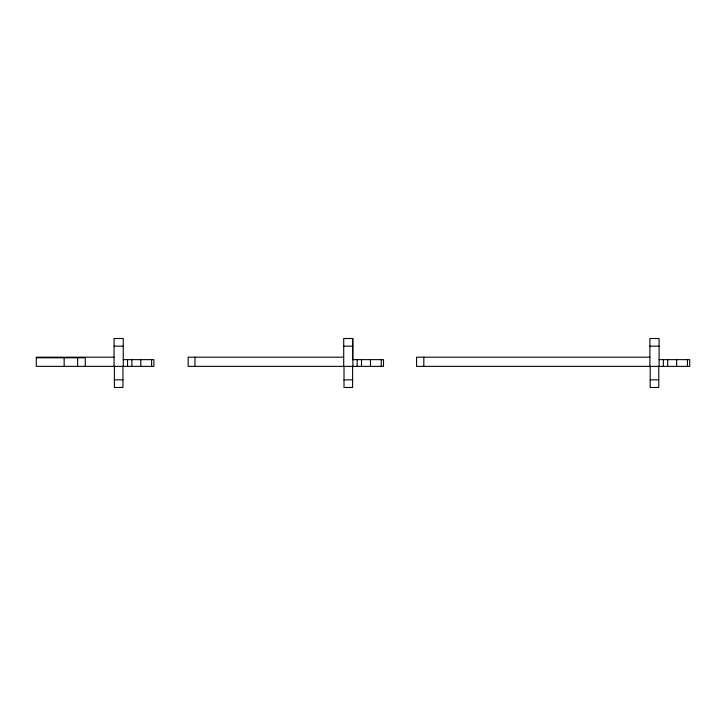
<?xml version="1.0" encoding="UTF-8"?>
<svg xmlns="http://www.w3.org/2000/svg" width="726" height="726" viewBox="0 0 726 726"><rect width="100%" height="100%" fill="white"/><g stroke="black" fill="none" stroke-linecap="round" stroke-linejoin="round"><path stroke-width="1.09" d="M114.073 346.157L123.257 346.157M343.707 346.157L352.9 346.157M649.897 346.157L659.081 346.157M114.073 357.183L36.3 357.183L36.3 366.367L153.876 366.367L153.876 359.633L123.257 359.633M343.707 357.183L188.17 357.183L188.17 366.367L383.519 366.367L383.519 359.633L352.9 359.633M649.897 357.183L416.579 357.183L416.579 366.367L689.7 366.367L689.7 359.633L659.081 359.633M36.3 357.791L85.278 357.791L85.287 366.367M114.381 379.843L122.948 379.843M344.015 379.843L352.591 379.843M650.206 379.843L658.772 379.843M687.44 359.633L687.44 366.367M676.65 359.633L676.65 366.367M667.702 359.633L667.702 366.367M663.364 359.633L663.364 366.367M659.081 366.367L659.081 338.507L649.897 338.507L649.897 366.367M658.772 366.367L658.772 387.475L650.206 387.493L650.206 366.367M423.83 357.183L423.83 366.367M381.259 359.633L381.259 366.367M370.46 359.633L370.46 366.367M361.512 359.633L361.512 366.367M357.183 359.633L357.183 366.367M352.9 366.367L352.9 338.507L343.707 338.507L343.707 366.367M352.591 338.507L352.591 359.679M352.591 366.367L352.591 387.475L344.015 387.493L344.015 366.367M194.976 357.183L194.976 366.367M151.616 359.633L151.616 366.367M140.826 359.633L140.826 366.367M131.878 359.633L131.878 366.367M127.54 359.633L127.54 366.367M123.257 366.367L123.257 338.507L114.073 338.507L114.073 366.367M122.948 366.367L122.948 387.475L114.381 387.493L114.381 366.367M77.637 357.791L77.637 366.367M64.16 357.791L64.16 366.367"/></g></svg>
